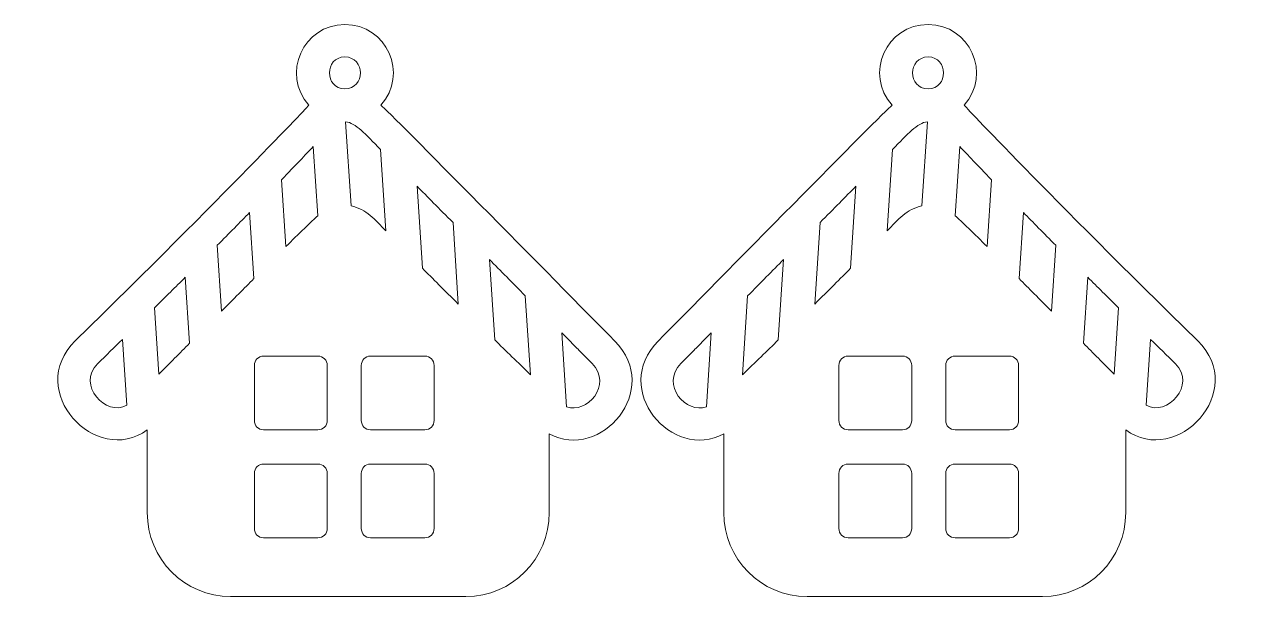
# Model space of a CAD drawing. Header units: inches. Extents: x -0.07 to 4.18, y 0.01 to 2.
import ezdxf

# ---------------------------------------------------------------- set-up
doc = ezdxf.new("R2010")
doc.units = ezdxf.units.IN
doc.header["$MEASUREMENT"] = 0
doc.layers.add('_U+0421_U+043B_U+043E_U+0439 1', color=7, linetype='Continuous')

msp = doc.modelspace()

# ---------------------------------------------------------------- linework, layer by layer
at = {"layer": '_U+0421_U+043B_U+043E_U+0439 1', "color": 12, "lineweight": 9, "true_color": 0xe30613}
for points, knots in [([(0.3543, 0.5877), (0.3543, 0.5877), (0.3543, 0.3008), (0.3543, 0.3008), (0.3543, 0.1383), (0.483, 0.0083), (0.644, 0.0083), (0.644, 0.0083), (1.4623, 0.0083), (1.4623, 0.0083), (1.6232, 0.0083), (1.752, 0.1383), (1.752, 0.3008), (1.752, 0.3008), (1.752, 0.5737), (1.752, 0.5737), (1.9319, 0.477), (2.1469, 0.7281), (1.98, 0.8967), (1.7808, 1.0987), (1.1999, 1.6888), (1.167, 1.7166), (1.264, 1.8247), (1.1873, 1.9975), (1.0416, 1.9975), (0.8958, 1.9975), (0.8194, 1.8245), (0.9163, 1.7165), (0.9163, 1.7165), (0.6243, 1.4062), (0.104, 0.8973), (0.104, 0.8973), (0.104, 0.8973), (0.104, 0.8973), (-0.0726, 0.7246), (0.1756, 0.4566), (0.3543, 0.5877)], [0, 0, 0, 0, 1, 1, 1, 2, 2, 2, 3, 3, 3, 4, 4, 4, 5, 5, 5, 6, 6, 6, 7, 7, 7, 8, 8, 8, 9, 9, 9, 10, 10, 10, 11, 11, 11, 12, 12, 12, 12]), ([(4.0072, 0.8973), (4.0072, 0.8973), (4.0072, 0.8973), (4.0072, 0.8973), (3.4868, 1.4062), (3.1949, 1.7165), (3.1949, 1.7165), (3.2917, 1.8245), (3.2153, 1.9975), (3.0695, 1.9975), (2.9238, 1.9975), (2.8472, 1.8247), (2.9441, 1.7166), (2.9112, 1.6888), (2.3303, 1.0987), (2.1312, 0.8967), (1.9642, 0.7281), (2.1792, 0.477), (2.3592, 0.5737), (2.3592, 0.5737), (2.3592, 0.3008), (2.3592, 0.3008), (2.3592, 0.1383), (2.4879, 0.0083), (2.6488, 0.0083), (2.6488, 0.0083), (3.4672, 0.0083), (3.4672, 0.0083), (3.6281, 0.0083), (3.7568, 0.1383), (3.7568, 0.3008), (3.7568, 0.3008), (3.7568, 0.5877), (3.7568, 0.5877), (3.9355, 0.4566), (4.1838, 0.7246), (4.0072, 0.8973)], [0, 0, 0, 0, 1, 1, 1, 2, 2, 2, 3, 3, 3, 4, 4, 4, 5, 5, 5, 6, 6, 6, 7, 7, 7, 8, 8, 8, 9, 9, 9, 10, 10, 10, 11, 11, 11, 12, 12, 12, 12]), ([(1.0416, 1.8845), (1.1131, 1.8845), (1.1132, 1.7733), (1.0416, 1.7733), (0.9701, 1.7733), (0.97, 1.8845), (1.0416, 1.8845)], [0, 0, 0, 0, 1, 1, 1, 2, 2, 2, 2]), ([(3.0695, 1.7733), (2.9979, 1.7733), (2.998, 1.8845), (3.0695, 1.8845), (3.1411, 1.8845), (3.141, 1.7733), (3.0695, 1.7733)], [0, 0, 0, 0, 1, 1, 1, 2, 2, 2, 2]), ([(1.0441, 1.6595), (1.0789, 1.6547), (1.1122, 1.6163), (1.1658, 1.5625), (1.1658, 1.5625), (1.1841, 1.2801), (1.1841, 1.2801), (1.1476, 1.3176), (1.1153, 1.356), (1.0632, 1.3664), (1.0632, 1.3664), (1.0441, 1.6595), (1.0441, 1.6595)], [0, 0, 0, 0, 1, 1, 1, 2, 2, 2, 3, 3, 3, 4, 4, 4, 4]), ([(3.048, 1.3664), (2.9958, 1.356), (2.9635, 1.3176), (2.9271, 1.2801), (2.9271, 1.2801), (2.9453, 1.5625), (2.9453, 1.5625), (2.999, 1.6163), (3.0322, 1.6547), (3.0671, 1.6595), (3.0671, 1.6595), (3.048, 1.3664), (3.048, 1.3664)], [0, 0, 0, 0, 1, 1, 1, 2, 2, 2, 3, 3, 3, 4, 4, 4, 4]), ([(0.9471, 1.3318), (0.9279, 1.3159), (0.879, 1.2674), (0.8363, 1.2249), (0.8363, 1.2249), (0.8211, 1.4575), (0.8211, 1.4575), (0.8702, 1.5083), (0.9046, 1.5448), (0.9314, 1.5731), (0.9314, 1.5731), (0.9471, 1.3318), (0.9471, 1.3318)], [0, 0, 0, 0, 1, 1, 1, 2, 2, 2, 3, 3, 3, 4, 4, 4, 4]), ([(3.1797, 1.5731), (3.2066, 1.5448), (3.241, 1.5084), (3.29, 1.4575), (3.29, 1.4575), (3.2749, 1.2249), (3.2749, 1.2249), (3.2322, 1.2674), (3.1833, 1.3159), (3.164, 1.3318), (3.164, 1.3318), (3.1797, 1.5731), (3.1797, 1.5731)], [0, 0, 0, 0, 1, 1, 1, 2, 2, 2, 3, 3, 3, 4, 4, 4, 4]), ([(1.311, 1.1503), (1.311, 1.1503), (1.2925, 1.4349), (1.2925, 1.4349), (1.3279, 1.3991), (1.3691, 1.3574), (1.4175, 1.3085), (1.4175, 1.3085), (1.4357, 1.0254), (1.4357, 1.0254), (1.3877, 1.073), (1.3464, 1.1145), (1.311, 1.1503)], [0, 0, 0, 0, 1, 1, 1, 2, 2, 2, 3, 3, 3, 4, 4, 4, 4]), ([(2.6754, 1.0254), (2.6754, 1.0254), (2.6937, 1.3085), (2.6937, 1.3085), (2.742, 1.3574), (2.7832, 1.3991), (2.8186, 1.4349), (2.8186, 1.4349), (2.8001, 1.1503), (2.8001, 1.1503), (2.7648, 1.1145), (2.7234, 1.073), (2.6754, 1.0254)], [0, 0, 0, 0, 1, 1, 1, 2, 2, 2, 3, 3, 3, 4, 4, 4, 4]), ([(0.5977, 1.2297), (0.6397, 1.2719), (0.6769, 1.3096), (0.7102, 1.3436), (0.7102, 1.3436), (0.7252, 1.1137), (0.7252, 1.1137), (0.692, 1.0804), (0.6547, 1.0429), (0.6126, 1.0006), (0.6126, 1.0006), (0.5977, 1.2297), (0.5977, 1.2297)], [0, 0, 0, 0, 1, 1, 1, 2, 2, 2, 3, 3, 3, 4, 4, 4, 4]), ([(3.4985, 1.0006), (3.4564, 1.0429), (3.4191, 1.0804), (3.3859, 1.1137), (3.3859, 1.1137), (3.4009, 1.3436), (3.4009, 1.3436), (3.4342, 1.3096), (3.4715, 1.2719), (3.5134, 1.2297), (3.5134, 1.2297), (3.4985, 1.0006), (3.4985, 1.0006)], [0, 0, 0, 0, 1, 1, 1, 2, 2, 2, 3, 3, 3, 4, 4, 4, 4]), ([(1.5442, 1.1802), (1.5826, 1.1413), (1.6241, 1.0993), (1.669, 1.0538), (1.669, 1.0538), (1.687, 0.7795), (1.687, 0.7795), (1.6423, 0.8227), (1.6009, 0.863), (1.5624, 0.9006), (1.5624, 0.9006), (1.5442, 1.1802), (1.5442, 1.1802)], [0, 0, 0, 0, 1, 1, 1, 2, 2, 2, 3, 3, 3, 4, 4, 4, 4]), ([(2.5487, 0.9006), (2.5103, 0.8629), (2.4688, 0.8226), (2.4242, 0.7795), (2.4242, 0.7795), (2.4421, 1.0537), (2.4421, 1.0537), (2.487, 1.0993), (2.5285, 1.1413), (2.5669, 1.1802), (2.5669, 1.1802), (2.5487, 0.9006), (2.5487, 0.9006)], [0, 0, 0, 0, 1, 1, 1, 2, 2, 2, 3, 3, 3, 4, 4, 4, 4]), ([(0.3792, 1.012), (0.4175, 1.0498), (0.4532, 1.0853), (0.4866, 1.1186), (0.4866, 1.1186), (0.5016, 0.889), (0.5016, 0.889), (0.468, 0.8552), (0.4322, 0.8193), (0.3942, 0.7812), (0.3942, 0.7812), (0.3792, 1.012), (0.3792, 1.012)], [0, 0, 0, 0, 1, 1, 1, 2, 2, 2, 3, 3, 3, 4, 4, 4, 4]), ([(3.7169, 0.7812), (3.6789, 0.8193), (3.6432, 0.8553), (3.6096, 0.889), (3.6096, 0.889), (3.6245, 1.1186), (3.6245, 1.1186), (3.658, 1.0853), (3.6937, 1.0498), (3.7319, 1.0121), (3.7319, 1.0121), (3.7169, 0.7812), (3.7169, 0.7812)], [0, 0, 0, 0, 1, 1, 1, 2, 2, 2, 3, 3, 3, 4, 4, 4, 4]), ([(0.1817, 0.8179), (0.1817, 0.8179), (0.1817, 0.8179), (0.1817, 0.8179), (0.2116, 0.8472), (0.2403, 0.8753), (0.268, 0.9025), (0.268, 0.9025), (0.2829, 0.6737), (0.2829, 0.6737), (0.2122, 0.6321), (0.1065, 0.7444), (0.1817, 0.8179)], [0, 0, 0, 0, 1, 1, 1, 2, 2, 2, 3, 3, 3, 4, 4, 4, 4]), ([(1.7956, 0.9254), (1.8905, 0.8291), (1.8311, 0.8893), (1.901, 0.8185), (1.9749, 0.7438), (1.8815, 0.6418), (1.8124, 0.6682), (1.8124, 0.6682), (1.7956, 0.9254), (1.7956, 0.9254)], [0, 0, 0, 0, 1, 1, 1, 2, 2, 2, 3, 3, 3, 3]), ([(2.2987, 0.6682), (2.2296, 0.6418), (2.1362, 0.7438), (2.2101, 0.8185), (2.28, 0.8893), (2.2206, 0.8291), (2.3155, 0.9254), (2.3155, 0.9254), (2.2987, 0.6682), (2.2987, 0.6682)], [0, 0, 0, 0, 1, 1, 1, 2, 2, 2, 3, 3, 3, 3]), ([(3.8282, 0.6737), (3.8282, 0.6737), (3.8431, 0.9025), (3.8431, 0.9025), (3.8708, 0.8753), (3.8995, 0.8472), (3.9295, 0.8179), (3.9295, 0.8179), (3.9295, 0.8179), (3.9295, 0.8179), (4.0046, 0.7444), (3.8989, 0.6321), (3.8282, 0.6737)], [0, 0, 0, 0, 1, 1, 1, 2, 2, 2, 3, 3, 3, 4, 4, 4, 4]), ([(0.7267, 0.8117), (0.7267, 0.8303), (0.7405, 0.8442), (0.7589, 0.8442), (0.7589, 0.8442), (0.9479, 0.8442), (0.9479, 0.8442), (0.9663, 0.8442), (0.9801, 0.8303), (0.9801, 0.8117), (0.9801, 0.8117), (0.9801, 0.6207), (0.9801, 0.6207), (0.9801, 0.6022), (0.9663, 0.5882), (0.9479, 0.5882), (0.9479, 0.5882), (0.7589, 0.5882), (0.7589, 0.5882), (0.7405, 0.5882), (0.7267, 0.6022), (0.7267, 0.6207), (0.7267, 0.6207), (0.7267, 0.8117), (0.7267, 0.8117)], [0, 0, 0, 0, 1, 1, 1, 2, 2, 2, 3, 3, 3, 4, 4, 4, 5, 5, 5, 6, 6, 6, 7, 7, 7, 8, 8, 8, 8]), ([(1.0986, 0.8117), (1.0986, 0.8303), (1.1124, 0.8442), (1.1308, 0.8442), (1.1308, 0.8442), (1.3198, 0.8442), (1.3198, 0.8442), (1.3382, 0.8442), (1.352, 0.8303), (1.352, 0.8117), (1.352, 0.8117), (1.352, 0.6207), (1.352, 0.6207), (1.352, 0.6022), (1.3382, 0.5882), (1.3198, 0.5882), (1.3198, 0.5882), (1.1308, 0.5882), (1.1308, 0.5882), (1.1124, 0.5882), (1.0986, 0.6022), (1.0986, 0.6207), (1.0986, 0.6207), (1.0986, 0.8117), (1.0986, 0.8117), (1.0986, 0.8117), (1.0986, 0.8117), (1.0986, 0.8117)], [0, 0, 0, 0, 1, 1, 1, 2, 2, 2, 3, 3, 3, 4, 4, 4, 5, 5, 5, 6, 6, 6, 7, 7, 7, 8, 8, 8, 9, 9, 9, 9]), ([(3.0125, 0.6207), (3.0125, 0.6022), (2.9987, 0.5882), (2.9803, 0.5882), (2.9803, 0.5882), (2.7913, 0.5882), (2.7913, 0.5882), (2.7729, 0.5882), (2.7592, 0.6022), (2.7592, 0.6207), (2.7592, 0.6207), (2.7592, 0.8117), (2.7592, 0.8117), (2.7592, 0.8303), (2.7729, 0.8442), (2.7913, 0.8442), (2.7913, 0.8442), (2.9803, 0.8442), (2.9803, 0.8442), (2.9987, 0.8442), (3.0125, 0.8303), (3.0125, 0.8117), (3.0125, 0.8117), (3.0125, 0.6207), (3.0125, 0.6207)], [0, 0, 0, 0, 1, 1, 1, 2, 2, 2, 3, 3, 3, 4, 4, 4, 5, 5, 5, 6, 6, 6, 7, 7, 7, 8, 8, 8, 8]), ([(3.3844, 0.6207), (3.3844, 0.6022), (3.3706, 0.5882), (3.3522, 0.5882), (3.3522, 0.5882), (3.1632, 0.5882), (3.1632, 0.5882), (3.1448, 0.5882), (3.1311, 0.6022), (3.1311, 0.6207), (3.1311, 0.6207), (3.1311, 0.8117), (3.1311, 0.8117), (3.1311, 0.8303), (3.1448, 0.8442), (3.1632, 0.8442), (3.1632, 0.8442), (3.3522, 0.8442), (3.3522, 0.8442), (3.3706, 0.8442), (3.3844, 0.8303), (3.3844, 0.8117), (3.3844, 0.8117), (3.3844, 0.6207), (3.3844, 0.6207)], [0, 0, 0, 0, 1, 1, 1, 2, 2, 2, 3, 3, 3, 4, 4, 4, 5, 5, 5, 6, 6, 6, 7, 7, 7, 8, 8, 8, 8]), ([(0.7267, 0.4363), (0.7267, 0.4548), (0.7405, 0.4688), (0.7589, 0.4688), (0.7589, 0.4688), (0.9479, 0.4688), (0.9479, 0.4688), (0.9663, 0.4688), (0.9801, 0.4548), (0.9801, 0.4363), (0.9801, 0.4363), (0.9801, 0.2452), (0.9801, 0.2452), (0.9801, 0.2267), (0.9663, 0.2127), (0.9479, 0.2127), (0.9479, 0.2127), (0.7589, 0.2127), (0.7589, 0.2127), (0.7405, 0.2127), (0.7267, 0.2267), (0.7267, 0.2452), (0.7267, 0.2452), (0.7267, 0.4363), (0.7267, 0.4363)], [0, 0, 0, 0, 1, 1, 1, 2, 2, 2, 3, 3, 3, 4, 4, 4, 5, 5, 5, 6, 6, 6, 7, 7, 7, 8, 8, 8, 8]), ([(1.0986, 0.4363), (1.0986, 0.4548), (1.1124, 0.4688), (1.1308, 0.4688), (1.1308, 0.4688), (1.3198, 0.4688), (1.3198, 0.4688), (1.3382, 0.4688), (1.352, 0.4548), (1.352, 0.4363), (1.352, 0.4363), (1.352, 0.2452), (1.352, 0.2452), (1.352, 0.2267), (1.3382, 0.2127), (1.3198, 0.2127), (1.3198, 0.2127), (1.1308, 0.2127), (1.1308, 0.2127), (1.1124, 0.2127), (1.0986, 0.2267), (1.0986, 0.2452), (1.0986, 0.2452), (1.0986, 0.4363), (1.0986, 0.4363), (1.0986, 0.4363), (1.0986, 0.4363), (1.0986, 0.4363)], [0, 0, 0, 0, 1, 1, 1, 2, 2, 2, 3, 3, 3, 4, 4, 4, 5, 5, 5, 6, 6, 6, 7, 7, 7, 8, 8, 8, 9, 9, 9, 9]), ([(3.0125, 0.2452), (3.0125, 0.2267), (2.9987, 0.2127), (2.9803, 0.2127), (2.9803, 0.2127), (2.7913, 0.2127), (2.7913, 0.2127), (2.7729, 0.2127), (2.7592, 0.2267), (2.7592, 0.2452), (2.7592, 0.2452), (2.7592, 0.4363), (2.7592, 0.4363), (2.7592, 0.4548), (2.7729, 0.4688), (2.7913, 0.4688), (2.7913, 0.4688), (2.9803, 0.4688), (2.9803, 0.4688), (2.9987, 0.4688), (3.0125, 0.4548), (3.0125, 0.4363), (3.0125, 0.4363), (3.0125, 0.2452), (3.0125, 0.2452)], [0, 0, 0, 0, 1, 1, 1, 2, 2, 2, 3, 3, 3, 4, 4, 4, 5, 5, 5, 6, 6, 6, 7, 7, 7, 8, 8, 8, 8]), ([(3.3844, 0.2452), (3.3844, 0.2267), (3.3706, 0.2127), (3.3522, 0.2127), (3.3522, 0.2127), (3.1632, 0.2127), (3.1632, 0.2127), (3.1448, 0.2127), (3.1311, 0.2267), (3.1311, 0.2452), (3.1311, 0.2452), (3.1311, 0.4363), (3.1311, 0.4363), (3.1311, 0.4548), (3.1448, 0.4688), (3.1632, 0.4688), (3.1632, 0.4688), (3.3522, 0.4688), (3.3522, 0.4688), (3.3706, 0.4688), (3.3844, 0.4548), (3.3844, 0.4363), (3.3844, 0.4363), (3.3844, 0.2452), (3.3844, 0.2452)], [0, 0, 0, 0, 1, 1, 1, 2, 2, 2, 3, 3, 3, 4, 4, 4, 5, 5, 5, 6, 6, 6, 7, 7, 7, 8, 8, 8, 8])]:
    msp.add_open_spline(points, degree=3, knots=knots, dxfattribs=at)

doc.saveas('drawing.dxf')
